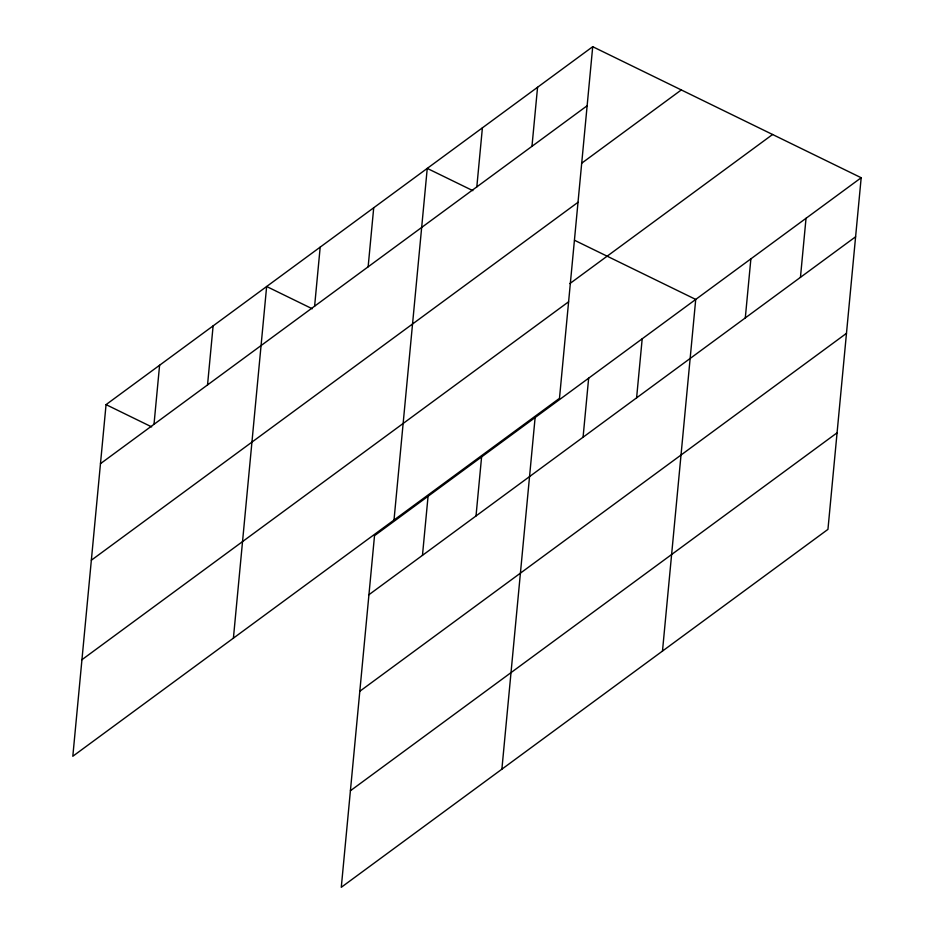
<?xml version="1.0" encoding="UTF-8"?>
<svg xmlns="http://www.w3.org/2000/svg" width="934" height="934" viewBox="0 0 934 934"><rect width="100%" height="100%" fill="white"/><g stroke="black" fill="none" stroke-linecap="round" stroke-linejoin="round"><path stroke-width="1.4" d="M592.716 46.7L106.056 404.62L72.817 756.26L559.478 398.339L592.716 46.7L861.183 177.74L827.944 529.38L341.284 887.3L374.522 535.661L861.183 177.74M154.005 424.305L159.586 365.252M207.535 384.936L213.115 325.884M233.407 638.155L266.645 286.505L312.248 308.769M314.606 306.189L320.187 247.136M368.136 266.82L373.717 207.768M394.008 520.04L427.247 168.4L472.849 190.653M422.472 555.333L428.064 496.293M476.819 186.882L482.399 127.83M476.013 515.965L481.594 456.913M531.971 146.311L537.564 87.271M501.885 769.184L535.124 417.545M583.073 437.229L588.654 378.177M636.603 397.849L642.195 338.797M662.486 651.068L695.725 299.429L574.527 240.272M745.297 317.91L750.878 258.87M800.45 277.351L806.03 218.299M100.475 463.673L587.136 105.752M581.567 163.298L681.306 89.944M91.345 560.225L578.006 202.304M569.892 283.574L772.593 134.496M81.935 659.708L568.596 301.787M368.942 594.713L855.602 236.781M359.812 691.265L846.473 333.345M350.413 790.748L837.074 432.816M106.056 404.62L151.658 426.885"/></g></svg>
